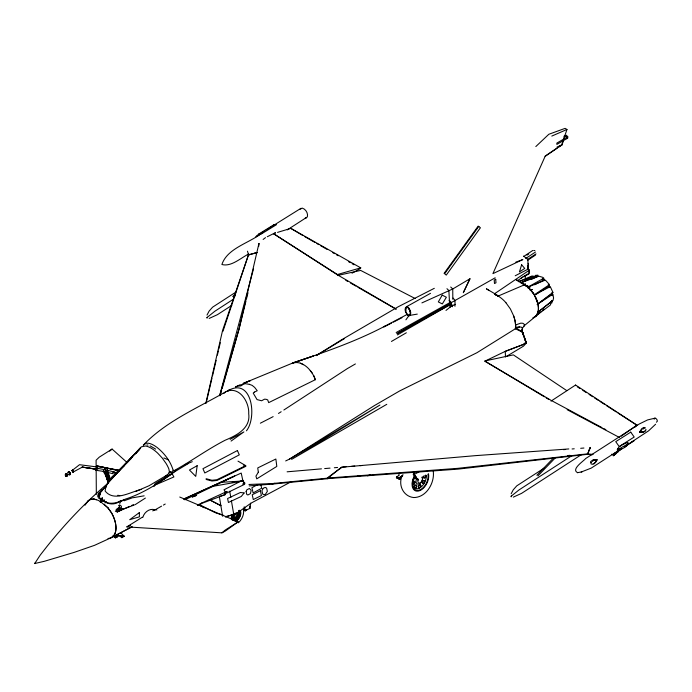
<?xml version="1.0" encoding="UTF-8"?>
<svg xmlns="http://www.w3.org/2000/svg" width="692" height="692" viewBox="0 0 692 692"><rect width="100%" height="100%" fill="white"/><g stroke="black" fill="none" stroke-linecap="round" stroke-linejoin="round"><path stroke-width="1.04" d="M452.836 299.299L452.741 288.988L450.7 287.016M102.087 500.818L102.148 497.929L102.494 501.06L100.513 502.21L102.554 498.162M523.991 337.108L522.01 330.058L522.495 328.838L522.028 327.861L521.275 327.108L519.614 326.979L515.834 327.601L515.376 328.769L476.952 352.712L399.742 390.893L374.415 405.581L289.567 459.064L285.675 460.95M108.013 538.437A21.08 11.928 59.9 0 0 111.732 537.442L94.596 545.313L74.13 552.398L44.245 561.324L34.73 563.522L40.153 555.2L47.29 546.074C65.757 523.126 86.059 501.605 108.67 482.687M104.63 468.164L109.249 481.269L109.604 480.819L106.309 471.269L107.865 471.131L107.026 468.449L104.63 468.164L106.36 471.287L105.963 471.788L106.309 471.269M107.026 468.449L107.295 470.923M527.78 265.745L527.659 268.453L527.78 265.745L528.472 267.865M575.51 385.652L575.554 385.037L636.943 425.13L634.607 427.405M65.593 474.617L65.904 473.847L66.397 474.037L67.245 475.439M67.185 475.317L66.934 476.208L66.103 475.793M67.903 472.792L68.326 471.745L70.082 472.913L69.667 474.729L68.681 474.245M68.076 472.852L68.819 471.615L70.273 472.826L70.428 474.219L69.736 474.963L68.603 474.401M68.43 472.567L68.915 472.013L69.831 473.094M69.97 474.427L70.03 473.83M71.778 470.672L72.513 470.076M71.899 470.698L79.502 464.704L97.589 467.031M73.343 471.416L73.093 472.229L72.279 471.832M73.343 471.979L72.47 469.98M258.704 246.378L259.059 243.437M249.734 506.034L249.89 508.386L250.677 503.188M104.302 471.52L95.453 470.223L95.686 468.7M454.973 306.271L455.025 300.371L453.096 298.062M207.167 317.273L207.029 318.138L206.977 317.542L214.831 311.262L233.273 299.281M511.319 495.965L511.18 496.83L511.128 496.233L518.983 489.953L571.635 455.829M164.532 478.933L164.878 476.736L167.689 474.651L169.436 472.212L170.915 471.607L171.72 474.011C157.24 484.037 142.284 493.742 125.373 499.122C118.661 502.375 109.094 506.068 102.849 500.048M654.182 419.231L654.295 418.599M341.018 467.714L326.987 478.215L272.259 483.552L272.146 484.123L249.224 485.879M627.445 445.207L627.8 442.482C623.976 443.944 618.899 445.622 617.229 449.644L617.653 450.354L620.214 449.809L624.971 447.3L627.445 445.207L627.8 442.482M205.835 403.289L222.599 330.378L248.437 254.924L257.026 252.615L254.284 253.488M589.039 450.371L590.241 447.413L587.43 454.315L457.81 469.141L327.221 478.656L341.588 467.23L340.204 468.718M258.938 243.498L239.025 329.098L222.21 388.333M132.146 456.997L111.663 477.558C108.402 481.373 105.461 485.914 105.132 491.035C114.128 502.28 130.563 491.891 141.376 489.365M206.164 402.943L212.011 378.005M212.505 375.929L216.155 360.333M217.375 355.143L218.352 350.982M218.836 348.906L220.298 342.67M402.173 475.594C397.952 484.85 403.168 496.449 413.721 497.548C426.445 497.522 434.844 482.774 433.261 471.209M245.945 301.063L239.025 329.098L219.918 394.976M246.456 298.987L247.995 292.759M597.014 459.825L593.71 459.903L597.014 459.825C595.881 461.702 593.797 465.595 591.054 463.934L590.717 461.547L593.39 459.592L597.014 459.825L595.682 462.265M255.512 237.365L256.706 235.687L262.086 232.685M627.402 444.316L621.2 447.62L620.196 448.58L620.214 449.809M522.676 332.541L522.01 330.369L522.702 327.714L524.32 325.984L524.389 324.444L522.927 323.294L520.817 323.147L515.644 324.946L515.834 327.601L522.555 332.247L526.249 343.215L523.351 346.242L506.406 356.449M219.615 395.72L253.497 268.911M220.151 395.608L221.622 390.409M645.731 430.303L644.529 431.427M224.961 493.353L225.505 491.441M413.946 471.944L413.219 474.487L418.193 480.032L413.928 474.712L414.655 472.169M522.495 328.838L521.647 331.753L522.685 332.316L526.223 342.289L523.351 344.469L505.281 351.346L484.867 361.189L551.498 400.582L602.014 427.621M142.889 517.27C144.178 512.244 149.757 507.85 155.034 509.857L152.69 510.869M171.711 474.011L173.147 470.266C170.492 461.157 164.385 453.303 157.041 447.43A20.085 8.347 49.3 0 0 148.529 443.243L146.289 443.2L143.235 445.198C166.089 421.117 197.817 407.995 226.068 391.577C239.345 385.738 249.431 402.035 248.713 413.73C250.755 428.365 236.422 435.493 225.125 440.242C207.479 449.307 191.476 461.097 174.185 470.612L173.156 470.257M561.921 145.251L563.193 141.332M222.988 331.234L248.437 254.924M535.824 146.566L548.834 134.265L565.096 128.375L566.964 129.473L561.593 145.182L558.998 146.938M135.987 453.225L141.324 446.833L145.467 446.011A20.743 8.754 49.7 0 1 151.245 448.234A20.743 8.745 49.6 0 1 157.707 453.165L162.274 458.078L166.132 463.545A22.525 9.506 49.6 0 1 168.891 469.02L169.436 472.212M277.544 232.382L290.822 228.377L360.731 267.856L360.489 268.505L352.012 273.193M154.039 486.545L155.146 483.561L188.137 463.631M100.115 501.968L102.148 497.929M95.453 470.223L97.486 466.019L118.747 470.828M398.609 478.7L396.533 477.385L398.618 475.387L399.405 473.449M105.729 487.436L106.438 485.793M592.248 454.765L587.525 454.359L590.371 447.534M550.745 304.134L550.304 305.077L534.527 317.022L536.049 315.829L538.03 312.066A19.099 10.795 59.9 0 0 537.961 303.926L552.917 294.152L553.574 297.975L553.055 300.311L538.047 312.075L552.588 300.57L551.645 303.347M207.012 315.085L209.096 311.115L212.617 307.161L236.024 292.007M511.172 493.777L513.256 489.806L516.768 485.853L544.673 467.783M396.49 476.926L396.464 477.783L400.106 479.262L400.132 478.328L396.646 477.013M397.666 476.961L396.43 477.489L397.545 477.826M399.639 478.155L398.903 478.855L399.595 479.478M463.553 292.145L469.972 278.755L452.741 288.988L421.904 302.897M463.277 292.733L469.972 278.755M592.413 461.4L593.736 460.301M517.305 280.779L524.951 275.598L525.609 279.421M258.782 234.026L261.221 234.043L276.48 224.675L274.032 224.649L258.782 234.026L258.177 235.055L259.967 233.948M273.427 225.678L274.032 224.649M550.581 303.07L552.112 300.484M595.181 462.516L594.203 463.631L593.234 463.588M646.034 429.429L645.212 431.029L643.136 432.232L639.598 432.102L641.726 428.642L643.802 427.44L645.333 427.838M102.009 489.642L100.357 492.246L101.3 491.078L98.307 493.828L97.771 495.913L98.48 498.024L100.625 499.217M116.524 472.861L113.895 471.944L112.753 473.691L107.943 472.472M85.021 505.186L86.803 502.686M96.361 466.866L97.235 465.837L97.529 466.443L119.258 470.301M114.855 537.502L117.164 535.893L117.502 536.741L115.521 537.892L114.855 537.502L116.178 536.732M117.164 535.893L116.836 536.352L117.502 536.741M121.221 537.295L123.522 535.686L123.859 536.534L121.879 537.675L121.221 537.295L122.536 536.525M123.522 535.686L123.193 536.144L123.859 536.534M405.91 319.808L408.998 315.526L417.276 314.107M444.056 273.409L478.181 226.085M246.438 430.822C257.329 417.215 251.966 375.955 227.236 391.144M550.451 302.854L551.325 301.651M642.946 429.239L644.044 428.097L644.883 428.132M86.768 502.677C89.51 497.228 96.448 498.906 100.53 501.665M34.617 563.21L34.972 563.617M403.021 474.703L398.912 478.708L399.405 479.141L402.735 475.767M105.046 472.861L104.691 473.311L108.341 482.411L105.046 472.861L106.395 472.714L108.047 477.489M106.456 472.904L104.553 473.562L103.255 471.226M105.097 473.579L106.421 471.918L105.236 474.003L105.097 473.579L106.36 473.882M106.04 473.164L106.395 472.714M107.468 471.633L107.865 471.131M105.954 476.312L107.148 474.228L105.824 475.888L107.078 476.191M109.422 480.334L108.099 481.995L106.637 478.483L107.952 476.814L109.059 479.452M639.598 432.102L643.828 431.869L639.598 432.102L641.839 429.542M300.112 209.261L302.205 208.093C305.76 209.096 308.295 213.309 307.369 216.907L287.275 229.882M655.601 424.231L648.612 430.822L626.061 445.648M617.999 451.902L620.43 449.246M140.632 447.508L107.346 483.613L140.104 448.355L109.016 480.931L131.497 457.844M119.664 503.369L120.477 502.487M96.854 466.693L97.486 466.019L119.638 470.577M98.195 496.164L100.34 493.889M238.377 522.823C241.897 519.467 244.371 514.441 243.454 509.502M232.72 296.565L235.652 293.512M233.784 297.188L235.254 295.666M536.871 475.257L553.764 457.706M537.935 475.88L555.572 457.568M106.75 485.023L100.625 492.315L99.423 496.752L100.055 498.811L101.413 499.529M135.182 453.943L139.741 449.376M65.316 474.548C66.181 473.622 67.401 476.442 66.069 476.252M65.844 474.21C66.752 472.688 68.396 475.767 66.934 475.689M67.141 475.741L66.233 475.62M128.695 461.054L111.663 477.558L131.151 458.632M104.518 487.886L98.307 493.828L102.191 490.567M406.481 306.738L405.46 307.698L405.105 309.618L405.503 311.98L407.977 315.569L409.387 315.82L410.408 314.86L410.763 312.94L410.356 310.578L407.891 306.988L406.481 306.738L430.51 293.33M618.475 451.392L613.285 455.89M96.629 466.806L97.486 466.019L96.43 466.59M120.581 469.124L115.166 474.072L124.577 465.474M254.336 392.105L253.229 393.125L257.035 399.578L261.611 400.772L264.474 399.197L266.013 399.275L267.692 399.872L268.678 402.64L315.284 379.726C312.49 370.791 302.612 359.693 292.379 363.205L313.545 355.947L294.048 362.461M87.953 501.069L91.283 499.053M242.036 384.925L240.911 385.937L237.641 386.058L235.479 386.992L239.882 384.847L241.257 384.83M157.119 483.535L172.031 473.674L176.97 469.366M625.776 445.657L627.869 443.849M445.985 310.431L452.758 305.016M109.647 451.132L112.087 449.065L127.19 462.611M223.957 393.333L226.068 391.577M142.353 517.183L126.852 526.88L221.89 532.849L225.376 529.951L238.152 521.846L179.756 497.038M116.836 509.217L119.258 507.21M534.501 316.997L540.902 311.711M542.493 310.388L544.094 309.073M523.74 326.122L535.876 316.157A19.065 10.778 59.9 0 0 535.694 297.759C532.027 289.195 524.06 283.893 516.18 279.594M168.632 473.389L170.907 471.607M526.24 342.229L523.334 344.469L505.281 351.346L505.48 357.003M613.268 454.298L615.595 452.507M613.761 455.379L616.088 453.589M238.152 521.846L225.255 531.119L221.89 532.849M263.133 239.449L265.512 237.641M204.226 507.781L199.607 505.195L201.96 502.868M535.876 316.157L532.875 317.836M104.899 502.972L106.585 501.7M167.698 474.66L149.065 485.741L135.641 491.545M154.091 510.445L155.631 509.494L156.842 509.978M537.113 304.445L552.147 293.607L552.38 295.743M119.768 507.201L116.022 509.883L120.477 508.144M231.085 441.081L243.887 431.929L230.099 439.351M621.174 436.228L636.943 425.13M533.67 277.025L532.537 277.821L534.172 276.887M486.424 288.789L494.668 293.668L529.466 270.096L527.365 268.799M545.149 156.331L557.268 148.114M523.887 256.36L532.779 250.469M526.993 255.149L528.74 253.99M525.669 258.514L535.452 252.035M527.269 259.682L536.015 253.886M527.736 260.218L535.478 255.08M391.456 341.441L406.351 332.774M551.031 401.109L575.554 385.037M122.363 508.603L117.251 511.933L115.313 511.172L122.363 508.603L123.349 508.957L117.251 511.933L129.603 506.38M231.811 305.354L217.409 314.678L209.148 318.441M581.868 454.324L521.56 493.37L513.308 497.133M227.434 391.222L229.934 389.596L227.313 391.196M257.303 236.11L259.673 234.579M135.078 504.702L145.389 498.067M621.598 448.528L591.21 468.112L581.176 472.022M278.487 413.453L281.177 411.731M283.858 410.01L347.263 368.654L355.394 363.94M535.694 294.636L549.154 286.081L548.254 284.646M621.641 448.71L618.172 451.193L616.944 451.288M624.279 447.032L633.976 440.882L631.917 441.781M263.349 231.794C251.118 242.805 227.495 247.468 221.898 264.508C231.249 267.077 240.833 257.891 248.757 253.929M266.1 230.073L300.942 208.318M316.33 355.498L341.554 339.824L398.168 306.79L434.308 288.322M262.657 232.296L264.456 231.197M316.27 355.593L344.495 338.578M455.275 304.333L451.348 306.236L451.279 302.62L495.178 277.803M289.567 459.064L379.934 405.054L291.626 459.367L386.776 404.327M567.751 136.756L556.844 143.088L556.852 144.412L567.769 138.08L567.751 136.756L566.48 135.347L563.712 136.955M520.998 278.141L522.815 277.085M524.64 276.03L526.456 274.975M244.112 506.925L244.899 510.774L246.724 509.719M244.899 510.774L249.89 508.386M397.416 334.911L450.847 304.229L450.708 302.136L449.705 300.925M156.081 509.295L161.573 506.137M163.407 505.082L165.232 504.036M413.928 474.712L419.464 471.529M120.633 500.55C115.374 505.489 107.442 504.805 102.528 499.987L104.527 501.51L102.425 499.953M525.237 275.615L527.512 274.343M112.087 449.065L99.276 457.144L96.093 460.223L96.145 467.697M450.708 302.136L396.161 332.523L450.812 303.312L396.879 333.726L450.847 304.229L450.777 305.752L452.438 306.738M260.365 423.193L273.158 416.636M257.58 484.625L251.897 487.739L253.142 492.912L261.671 488.232L260.927 485.135M528.134 288.305L530.003 287.292M534.682 284.775L544.033 279.732L542.857 278.764M123.799 536.395L124.205 536.179L120.65 532.797M384.389 326.442L407.078 314.479M100.496 501.657L107.961 507.876L111.516 512.858A21.573 12.197 59.9 0 1 111.758 537.442L132.146 526.733M111.767 537.459L131.826 526.906M226.933 491.502L225.194 492.41L225.229 494.607L197.436 505.03L226.976 491.458M102.745 500.878L104.604 499.909M515.229 275.762L528.031 269.153L527.918 259.967L527.157 258.678L523.489 256.109M383.87 327.005L391.49 323.086M393.402 322.109L401.974 317.697M267.259 236.75L275.364 232.737M290.294 482.194L251.006 503.162L236.984 513.127L225.523 517.071M525.877 286.341L527.806 285.389M524.605 276.108L528.437 274.24L529.492 272.458L529.466 270.096M206.112 479.452L211.968 481.001L216.933 480.456L245.721 466.373L245.712 465.638L216.925 479.72L211.96 480.257L206.104 478.708M385.089 326.062C355.558 341.692 323.899 352.401 292.379 363.188M184.799 499.797L233.844 476.442M520.946 282.777L537.995 275.252L535.392 275.347M254.336 392.122L257.225 390.746L254.673 387.416L252.156 385.383L249.362 384.32M557.017 147.076L561.705 144.896L545.253 156.046L492.912 273.643L522.875 259.543L515.834 262.147M531.629 279.291L538.151 276.272L536.456 275.909L529.674 278.521M126.852 526.88L130.554 525.167M244.847 483.163L242.97 484.037L244.847 483.163L242.944 481.009L241.205 473.068L183.475 499.209M184.496 498.733L234.692 475.932M131.497 505.532L133.4 504.676M536.456 275.909L535.366 276.393L536.888 276.316L536.456 275.909L522.036 282.189M551.801 136.073L566.964 129.473M154.489 485.274L173.908 476.952L172.031 473.674M96.361 468.942L97.736 468.354L105.418 469.799M396.914 477.938L397.381 477.739M518.585 281.601L531.94 276.022L532.97 276.108M242.036 384.942L245.08 383.653L249.371 384.337M294.048 362.478L242.935 383.55L250.322 380.643L245.055 382.702M184.885 464.73L192.272 461.685M134.309 504.961L124.179 508.81M518.706 281.696L534.336 276.065M124.102 500.783L131.653 498.084M525.531 284.109L523.559 284.793L525.548 284.135M154.368 509.935L155.631 509.494M153.563 510.289L154.896 509.857M327.221 478.656L329.902 477.8M274.914 483.267L272.146 484.123L326.849 478.786L329.634 477.93M275.502 233.005L273.461 233.619L337.411 274.534L360.731 267.856M617.653 450.354L618.908 449.999M257.043 252.528L248.575 254.846L248.731 255.331L247.485 251.179M225.929 516.543L233.758 514.407L231.379 500.688M533.091 276.627L535.028 276.662M337.428 275.502L360.67 270.425L415.209 298.555M485.741 360.774L513.36 354.884L566.783 390.617M519.614 326.979L515.834 327.601M214.546 486.043L242.944 481.009L220.385 482.359M305.276 218.075L306.539 217.859M654.641 418.21L655.774 418.34L656.916 419.551L657.4 421.117L656.423 422.232M655.16 418.124L647.6 419.923L639.244 424.006L585.622 458.571C584.022 460.829 570.736 469.262 577.517 472.653L577.941 472.584M577.517 472.653L582.033 471.875M132.423 497.833L144.144 495.827M590.492 462.438L591.401 462.291M232.27 482.263L234.406 482.013M236.543 481.762L242.944 481.009M587.361 453.883L457.706 468.354L327.351 478.077M567.483 455.587L569.948 455.353L569.966 456.262L567.501 456.495M357.807 476.07L359.892 475.871M342.661 467.135L475.646 455.63L568.824 448.944M287.111 471.814L321.451 468.856M324.669 468.579L330.041 468.121M334.331 467.749L337.549 467.472M341.839 467.1L346.147 466.763M351.527 466.339L354.754 466.088M360.134 465.664L362.279 465.491M563.47 449.644L565.623 449.48M572.076 448.97L574.23 448.797M580.683 448.295L583.918 448.035M248.938 484.469L272.259 483.552M197.376 505.368L199.434 505.29M407.977 315.569L408.998 315.526M116.576 535.201L117.683 536.629L113.237 536.136M617.619 448.485L620.196 448.58M566.48 135.347L564.265 135.822L565.52 135.909L566.791 137.31L566.809 138.642M146.86 444.939L147.976 445.034M587.447 453.926L593.113 454.41M114.318 535.271L124.205 536.179M114.889 535.582L121.818 536.213M533.792 250.469L534.855 250.59M112.77 536.006L117.683 536.629M94.605 499.235L92.823 498.993L96.465 499.754M69.494 474.366L70.1 474.539L70.16 473.916L68.871 471.823M67.046 475.819L67.712 475.612L67.245 473.933M96.525 469.237L81.976 467.083L96.266 469.185L82.313 467.117L73.075 472.082L72.349 471.719M97.84 466.382L99.933 466.745M102.035 467.1L104.137 467.463M117.752 495.282L119.768 495.636M112.813 472.472L116.507 473.233M105.072 467.662L106.94 468.052M107.286 470.188L113.895 471.944M114.171 472.221L116.213 472.697M215.757 512.962L222.954 515.021M117.32 470.422L119.275 471.027M396.957 476.727L397.589 477.298M526.776 274.317L528.844 273.98L528.973 270.78M163.892 457.974L168.364 459.869M515.376 328.769L521.647 331.753L522.01 330.369M220.696 505.601L209.313 499.728M214.78 512.495L199.607 504.658M150.121 445.873L155.657 449.099M221.025 505.705L210.221 500.1M300.415 363.179L303.399 364.71M567.181 409.699L619.418 437.465M494.633 294.187L498.153 296.064A24.903 14.091 59.9 0 1 506.008 302.793M603.917 428.642L605.829 429.663M396.654 477.004L399.128 478.38M396.533 477.385L400.106 479.262M302.932 235.574L290.822 228.377M304.791 236.638L314.998 242.477M316.858 243.541L318.718 244.605M320.569 245.669L327.074 249.38M332.644 252.571L334.495 253.635M336.355 254.699L338.215 255.755M348.422 261.602L350.282 262.666M352.142 263.73L353.993 264.785M345.792 280.303L347.652 281.376M350.446 282.976L356.017 286.177M357.876 287.241L395.98 309.116M494.624 294.013L498.153 296.064L524.51 284.784L515.678 279.499M238.005 461.149L245.712 465.638M396.153 309.09L337.437 274.828L273.392 233.628M243.593 465.136L245.721 466.373M484.72 360.99L544.353 396.801M546.187 397.9L548.938 399.561M486.649 288.988L489.296 290.623M494.598 293.892L498.128 296.072L494.65 293.642M577.318 386.819L580.034 388.567M582.75 390.323L586.366 392.649M589.082 394.405L592.707 396.732M594.514 397.9L598.139 400.236M599.947 401.403L604.471 404.318M606.279 405.486L616.243 411.904M618.051 413.072L637.055 425.32M543.038 279.032L544.163 279.957M66.302 473.908L67.081 474.824M65.705 475.958L66.544 476.459L66.856 475.689L65.506 474.098L65.714 476.044M611.581 454.229L613.579 455.405L613.57 454.047M449.108 300.38L451.279 302.62M104.293 504.356L107.987 507.885M400.633 476.503L401.152 476.97M398.618 475.387L399.137 475.854M446.954 288.694L448.874 290.545L449.515 302.551M527.581 266.688C528.887 267.527 528.498 264.24 528.255 263.358M505.973 302.802L510.402 308.969L513.62 315.803A23.857 13.494 59.9 0 1 515.402 328.769A23.848 13.494 59.8 0 0 513.594 315.812M310.232 370.549L312.196 373.066M107.961 507.876L111.516 512.858A21.573 12.205 59.9 0 1 111.723 537.433M532.814 292.439L534.397 294.896M72.894 470.387L73.196 470.88M548.453 284.905L549.941 287.431M103.558 470.499L104.95 473.06M410.114 311.954L408.885 308.035M549.093 286.038L549.872 287.578M527.892 268.202L528.705 270.036M121.541 536.836L121.879 537.675M115.183 537.035L115.521 537.892M524.354 338.094L526.249 343.215L524.346 337.566M313.891 375.756L315.293 379.744M107.658 471.122L110.296 478.769M108.289 474.444L109.941 479.219M65.195 474.868L65.368 475.482M522.685 332.298L523.264 335.144M105.945 470.776L106.291 472.195M244.622 507.227L245.331 511.033M551.412 301.107L551.533 301.755M229.718 491.199L230.825 497.522M222.625 516.241L219.338 496.441L225.229 494.607L225.099 492.332M552.034 292.707L552.328 294.809M449.869 305.397L450.103 307.3M551.991 293.27L552.207 295.32M96.162 469.825L96.335 494.373M428.469 473.752A11.738 7.214 -63.4 0 1 418.418 491.052A11.738 7.214 -63.4 0 1 414.127 476.589A1.609 0.995 -63.4 0 1 414.889 475.802M427.898 474.202A10.916 6.704 -63.4 0 1 418.556 490.291A10.916 6.704 -63.4 0 1 414.569 476.84M426.281 475.698A9.766 6.003 -63.4 0 1 418.928 488.353A9.766 6.003 -63.4 0 1 412.588 481.407M412.735 480.62A9.766 6.003 -63.4 0 1 413.167 479.028M414.101 481.269A1.609 0.995 -63.4 0 1 414.543 483.077A1.609 0.995 -63.4 0 1 412.839 484.201M412.648 484.028A1.609 0.995 -63.4 0 1 412.57 482.67M412.735 482.281A1.609 0.995 -63.4 0 1 413.816 481.295M420.269 484.755A1.609 0.995 -63.4 0 1 420.07 487.133A1.609 0.995 -63.4 0 1 418.392 486.96A1.609 0.995 -63.4 0 1 419.741 484.703M416.212 477.385A1.609 0.995 -63.4 0 1 414.776 478.777A1.609 0.995 -63.4 0 1 414.093 477.428A1.609 0.995 -63.4 0 1 415.416 475.793M416.1 476.503A1.609 0.995 -63.4 0 1 414.742 478.639A1.609 0.995 -63.4 0 1 413.937 477.048M424.092 480.551A1.609 0.995 -63.4 0 1 423.98 482.826A1.609 0.995 -63.4 0 1 422.258 482.964A1.609 0.995 -63.4 0 1 423.262 480.62M424.3 475.629A1.609 0.995 -63.4 0 0 424.049 477.791A1.609 0.995 -63.4 0 0 425.727 477.091A1.609 0.995 -63.4 0 0 425.692 475.049A1.609 0.995 -63.4 0 1 424.784 477.714A1.609 0.995 -63.4 0 1 423.686 476.252M422.596 476.745A4.801 2.95 -63.4 0 1 418.721 484.089A4.801 2.95 -63.4 0 1 416.818 478.215M421.662 477.229A3.218 1.972 -63.4 0 1 421.869 481.061A3.218 1.972 -63.4 0 1 418.66 482.912A3.218 1.972 -63.4 0 1 418.444 479.089M240.21 510.497A6.816 3.936 -60 0 1 236.041 521.258M231.223 518.472A6.816 3.936 -60 0 1 231.872 515.315M239.207 510.203A6.34 3.659 -60 0 1 239.925 516.042A6.34 3.659 -60 0 1 234.882 521.361M231.716 519.528A6.34 3.659 -60 0 1 232.157 515.341M232.019 519.398A0.934 0.536 -60 0 1 232.72 518.031A0.934 0.536 -60 0 1 233.265 518.801A0.934 0.536 -60 0 1 232.192 519.64A0.934 0.536 -60 0 0 233.169 518.576A0.934 0.536 -60 0 0 232.529 517.988A0.934 0.536 -60 0 0 231.889 519.32M238.922 511.033A5.666 3.27 -60 0 1 238.29 516.993A5.666 3.27 -60 0 1 233.446 520.522M232.616 520.263A5.666 3.27 -60 0 1 231.984 515.038M238.576 511.025A0.934 0.536 -60 0 1 238.653 512.253A0.934 0.536 -60 0 1 237.607 512.443M238.688 511.085A0.934 0.536 -60 0 1 238.368 512.357A0.934 0.536 -60 0 1 237.477 512.365M236.439 512.815A2.785 1.609 -60 0 1 236.967 515.947A2.785 1.609 -60 0 1 233.948 517.685A2.785 1.609 -60 0 1 234.467 513.948M234.943 513.447A2.785 1.609 -60 0 1 235.453 513.075M233.844 513.819A0.934 0.536 -60 0 1 233.265 513.775A0.934 0.536 -60 0 0 233.541 513.819M97.996 468.614A1.185 0.484 -82.7 0 1 97.537 469.392M534.977 276.437A15.951 9.022 59.9 0 1 538.039 276.454M543.177 279.014A15.951 9.022 59.9 0 1 544.863 280.459M523.005 284.014A18.969 10.735 59.9 0 1 531.041 290.182M535.764 297.465A18.252 10.319 59.9 0 1 537.675 302.741M246.127 491.432L246.741 494.408L247.892 494.988L250.426 493.621L251.17 490.36L249.371 488.474L246.836 489.841L246.127 491.432M197.177 465.707L195.75 476.39L189.461 470.024L197.177 465.707M118.981 505.359L119.794 508.023L121.394 508.594L121.377 506.224L119.768 504.918L118.981 505.359M405.945 308.234L405.988 312.014L406.87 313.839L409.058 315.128L409.915 314.324L410.235 312.628L409.88 310.544L407.891 307.629L406.801 307.43L405.945 308.234M521.63 264.768L519.424 271.947L524.726 268.409L521.63 264.768M262.666 489.045L261.948 490.801L262.692 494.053L263.946 494.676L265.391 494.33L267.354 491.355L266.61 488.102L265.356 487.479L263.911 487.825L262.666 489.045M442.197 295.112L438.321 301.911L442.318 303.935L446.366 297.24L442.197 295.112M258.332 472.221L255.953 476.113L256.723 478.864L276.817 466.417L275.857 459.021L257.735 467.93L258.332 472.221M552.934 292.396L537.987 303.918L534.336 294.766L528.108 287.033L545.391 280.096L549.517 284.654L534.345 294.749L550.287 286.661L552.934 292.396M478.76 226.422L444.636 273.747L446.271 275.096L480.395 227.78L478.76 226.422M192.359 496.942L196.589 495.377L192.359 496.942M244.12 492.981L241.266 496.458L228.421 502.496L227.59 498.508L240.427 492.47L244.12 492.981M139.308 512.642L129.715 519.692L139.412 516.846L139.308 512.642M630.741 432.128L615.742 441.652L619.193 446.548L634.192 437.024L630.741 432.128M543.419 278.418L528.108 287.007A20.016 11.323 59.9 0 0 520.964 282.803L538.765 276.169L542.58 277.284L544.05 278.383L543.419 278.418M237.417 450.553L202.946 468.7L204.789 472.982L239.294 454.869L237.417 450.553M242.632 480.196L224.009 489.806L226.12 493.309L244.648 484.305L242.632 480.196M121.152 500.878L119.482 501.743L124.05 500.013L121.152 500.878M495.706 279.283L494.209 280.035L494.495 283.53L495.991 282.777L495.706 279.283M260.374 490.723L252.234 494.754L253.272 499.555L261.412 495.533L260.374 490.723M532.217 289.637L530.271 290.346L532.217 289.637M370.09 475.075L367.642 475.698L370.09 475.075M498.153 296.064L495.558 294.532L498.145 296.089M416.082 487.765A1.609 0.995 -63.4 0 0 416.463 485.204A1.609 0.995 -63.4 0 0 414.586 486.909A1.609 0.995 -63.4 0 0 416.082 487.765M415.849 487.652A1.609 0.995 -63.4 0 0 416.238 485.092A1.609 0.995 -63.4 0 0 414.361 486.796A1.609 0.995 -63.4 0 0 415.849 487.652M420.113 487.436A1.609 0.995 -63.4 0 0 420.502 484.876A1.609 0.995 -63.4 0 0 418.625 486.58A1.609 0.995 -63.4 0 0 420.113 487.436M423.937 483.232A1.609 0.995 -63.4 0 0 424.326 480.663A1.609 0.995 -63.4 0 0 422.449 482.376A1.609 0.995 -63.4 0 0 423.937 483.232M414.188 484.028A1.609 0.995 -63.4 0 0 414.577 481.468A1.609 0.995 -63.4 0 0 412.7 483.172A1.609 0.995 -63.4 0 0 414.188 484.028M238.74 515.159A0.934 0.536 -60 0 0 239.034 513.706A0.934 0.536 -60 0 0 237.927 514.692A0.934 0.536 -60 0 0 238.74 515.159M238.61 515.082A0.934 0.536 -60 0 0 238.904 513.628A0.934 0.536 -60 0 0 237.797 514.614A0.934 0.536 -60 0 0 238.61 515.082M232.512 516.829A0.934 0.536 -60 0 0 232.806 515.376A0.934 0.536 -60 0 0 231.699 516.362A0.934 0.536 -60 0 0 232.512 516.829M232.374 516.751A0.934 0.536 -60 0 0 232.676 515.298A0.934 0.536 -60 0 0 231.569 516.284A0.934 0.536 -60 0 0 232.374 516.751M237.105 518.213A0.934 0.536 -60 0 0 237.399 516.76A0.934 0.536 -60 0 0 236.292 517.746A0.934 0.536 -60 0 0 237.105 518.213M234.787 520.073A0.934 0.536 -60 0 0 235.09 518.619A0.934 0.536 -60 0 0 233.982 519.606A0.934 0.536 -60 0 0 234.787 520.073M234.657 519.995A0.934 0.536 -60 0 0 234.951 518.542A0.934 0.536 -60 0 0 233.844 519.528A0.934 0.536 -60 0 0 234.657 519.995M236.249 516.889A1.868 1.081 -60 0 0 236.837 514A1.868 1.081 -60 0 0 234.631 515.955A1.868 1.081 -60 0 0 236.249 516.889"/></g></svg>
